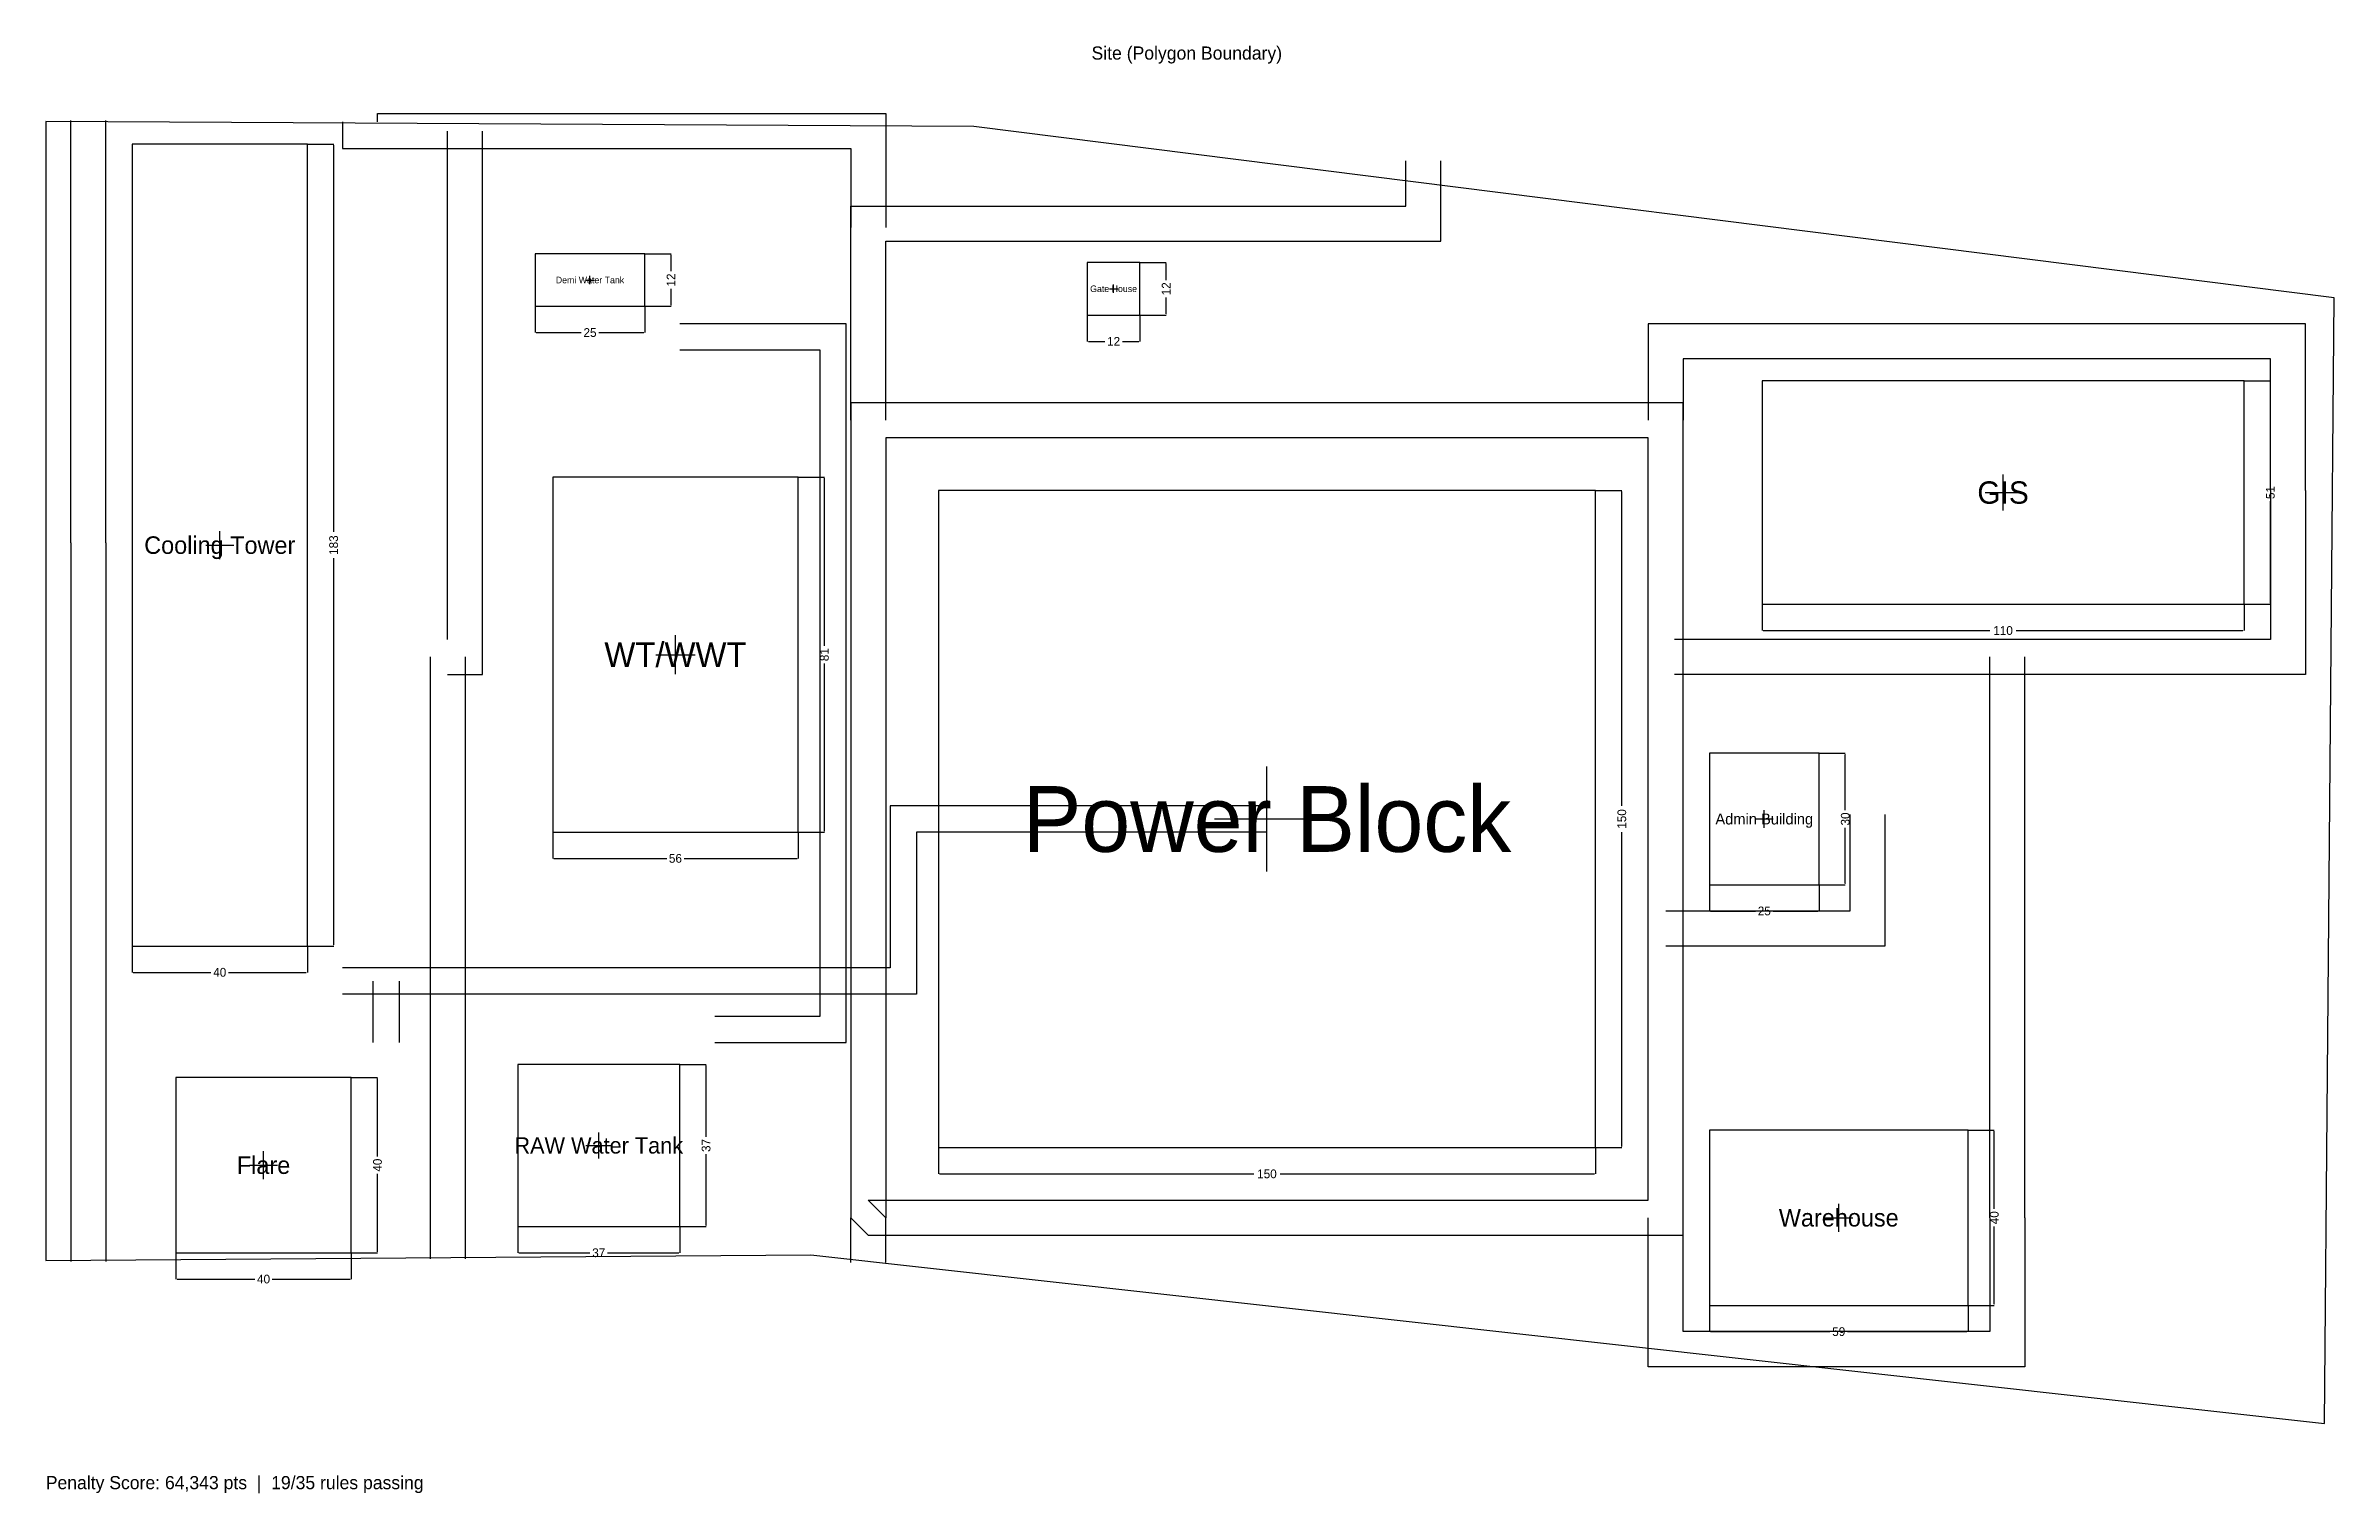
# Model space of a CAD drawing. Header units: metres. Extents: x 0 to 523, y -15 to 315.
import ezdxf
from ezdxf.enums import TextEntityAlignment as Align

# ---------------------------------------------------------------- set-up
doc = ezdxf.new("R2010")
doc.units = ezdxf.units.M
doc.linetypes.add('DASHED', pattern=[0.25, -0.25])
for name, color, linetype in [('ADMIN_BUILDING', 6, 'CONTINUOUS'), ('COOLING_TOWER', 3, 'CONTINUOUS'), ('DIMENSIONS', 8, 'CONTINUOUS'), ('FLARE', 30, 'CONTINUOUS'), ('GATE_HOUSE', 2, 'CONTINUOUS'), ('GIS', 5, 'CONTINUOUS'), ('LABELS', 7, 'CONTINUOUS'), ('PIPE_RACK', 8, 'DASHED'), ('POWER_BLOCK', 4, 'CONTINUOUS'), ('ROAD', 8, 'CONTINUOUS'), ('SITE_BOUNDARY', 7, 'CONTINUOUS'), ('WAREHOUSE', 6, 'CONTINUOUS'), ('WATER', 3, 'CONTINUOUS'), ('WT_WWT', 4, 'CONTINUOUS')]:
    doc.layers.add(name, color=color, linetype=linetype)
doc.dimstyles.get("Standard").update_dxf_attribs({"dimtxt": 2.5, "dimasz": 2.5, "dimexe": 1.25, "dimexo": 0.625, "dimtad": 1, "dimcen": 2.5, "dimazin": 3, "dimtfac": 1, "dimtmove": 0, "dimatfit": 3})

# ---------------------------------------------------------------- blocks, each defined once
blk = doc.blocks.new('_CLOSEDFILLED')
at = {"color": 0, "linetype": 'BYBLOCK'}
blk.add_solid([(-1, 0.2), (0, 0), (-1, -0.2)], dxfattribs=at)
blk = doc.blocks.new('*D1')
for p, q in [((238, 254), (238, 248)), ((250, 254), (250, 248)), ((238.25, 248), (242, 248)), ((246, 248), (249.75, 248))]:
    blk.add_line(p, q)
at = {"layer": 'Defpoints'}
for p in [(238, 254), (250, 254), (238, 248)]:
    blk.add_point(p, dxfattribs=at)
at = {"layer": 'DIMENSIONS', "xscale": 0.25, "yscale": 0.25, "rotation": 180}
blk.add_blockref('_CLOSEDFILLED', (238, 248), dxfattribs=at)
at = {"layer": 'DIMENSIONS', "xscale": 0.25, "yscale": 0.25}
blk.add_blockref('_CLOSEDFILLED', (250, 248), dxfattribs=at)
at = {"layer": 'DIMENSIONS', "insert": (244, 248), "char_height": 2, "attachment_point": 5}
blk.add_mtext('12', dxfattribs=at)
blk = doc.blocks.new('*D2')
for p, q in [((250, 266), (256, 266)), ((256, 262), (256, 265.75)), ((256, 254.25), (256, 258)), ((250, 254), (256, 254))]:
    blk.add_line(p, q)
at = {"layer": 'Defpoints'}
for p in [(250, 266), (250, 254), (256, 254)]:
    blk.add_point(p, dxfattribs=at)
at = {"layer": 'DIMENSIONS', "xscale": 0.25, "yscale": 0.25}
for p, rotation in [((256, 266), 90), ((256, 254), 270)]:
    blk.add_blockref('_CLOSEDFILLED', p, dxfattribs=dict(at, rotation=rotation))
at = {"layer": 'DIMENSIONS', "insert": (256, 260), "char_height": 2, "attachment_point": 5, "rotation": 90}
blk.add_mtext('12', dxfattribs=at)
blk = doc.blocks.new('*D3')
for p, q in [((392, 188), (392, 182)), ((502, 188), (502, 182)), ((392.25, 182), (444, 182)), ((450, 182), (501.75, 182))]:
    blk.add_line(p, q)
at = {"layer": 'Defpoints'}
for p in [(392, 188), (502, 188), (392, 182)]:
    blk.add_point(p, dxfattribs=at)
at = {"layer": 'DIMENSIONS', "xscale": 0.25, "yscale": 0.25, "rotation": 180}
blk.add_blockref('_CLOSEDFILLED', (392, 182), dxfattribs=at)
at = {"layer": 'DIMENSIONS', "xscale": 0.25, "yscale": 0.25}
blk.add_blockref('_CLOSEDFILLED', (502, 182), dxfattribs=at)
at = {"layer": 'DIMENSIONS', "insert": (447, 182), "char_height": 2, "attachment_point": 5}
blk.add_mtext('110', dxfattribs=at)
blk = doc.blocks.new('*D4')
for p, q in [((502, 239), (508, 239)), ((508, 215.5), (508, 238.75)), ((508, 188.25), (508, 211.5)), ((502, 188), (508, 188))]:
    blk.add_line(p, q)
at = {"layer": 'Defpoints'}
for p in [(502, 239), (502, 188), (508, 188)]:
    blk.add_point(p, dxfattribs=at)
at = {"layer": 'DIMENSIONS', "xscale": 0.25, "yscale": 0.25}
for p, rotation in [((508, 239), 90), ((508, 188), 270)]:
    blk.add_blockref('_CLOSEDFILLED', p, dxfattribs=dict(at, rotation=rotation))
at = {"layer": 'DIMENSIONS', "insert": (508, 213.5), "char_height": 2, "attachment_point": 5, "rotation": 90}
blk.add_mtext('51', dxfattribs=at)
blk = doc.blocks.new('*D5')
for p, q in [((108, 46), (108, 40)), ((145, 46), (145, 40)), ((108.25, 40), (124.5, 40)), ((128.5, 40), (144.75, 40))]:
    blk.add_line(p, q)
at = {"layer": 'Defpoints'}
for p in [(108, 46), (145, 46), (108, 40)]:
    blk.add_point(p, dxfattribs=at)
at = {"layer": 'DIMENSIONS', "xscale": 0.25, "yscale": 0.25, "rotation": 180}
blk.add_blockref('_CLOSEDFILLED', (108, 40), dxfattribs=at)
at = {"layer": 'DIMENSIONS', "xscale": 0.25, "yscale": 0.25}
blk.add_blockref('_CLOSEDFILLED', (145, 40), dxfattribs=at)
at = {"layer": 'DIMENSIONS', "insert": (126.5, 40), "char_height": 2, "attachment_point": 5}
blk.add_mtext('37', dxfattribs=at)
blk = doc.blocks.new('*D6')
for p, q in [((145, 83), (151, 83)), ((151, 66.5), (151, 82.75)), ((151, 46.25), (151, 62.5)), ((145, 46), (151, 46))]:
    blk.add_line(p, q)
at = {"layer": 'Defpoints'}
for p in [(145, 83), (145, 46), (151, 46)]:
    blk.add_point(p, dxfattribs=at)
at = {"layer": 'DIMENSIONS', "xscale": 0.25, "yscale": 0.25}
for p, rotation in [((151, 83), 90), ((151, 46), 270)]:
    blk.add_blockref('_CLOSEDFILLED', p, dxfattribs=dict(at, rotation=rotation))
at = {"layer": 'DIMENSIONS', "insert": (151, 64.5), "char_height": 2, "attachment_point": 5, "rotation": 90}
blk.add_mtext('37', dxfattribs=at)
blk = doc.blocks.new('*D7')
for p, q in [((204, 64), (204, 58)), ((354, 64), (354, 58)), ((204.25, 58), (276, 58)), ((282, 58), (353.75, 58))]:
    blk.add_line(p, q)
at = {"layer": 'Defpoints'}
for p in [(204, 64), (354, 64), (204, 58)]:
    blk.add_point(p, dxfattribs=at)
at = {"layer": 'DIMENSIONS', "xscale": 0.25, "yscale": 0.25, "rotation": 180}
blk.add_blockref('_CLOSEDFILLED', (204, 58), dxfattribs=at)
at = {"layer": 'DIMENSIONS', "xscale": 0.25, "yscale": 0.25}
blk.add_blockref('_CLOSEDFILLED', (354, 58), dxfattribs=at)
at = {"layer": 'DIMENSIONS', "insert": (279, 58), "char_height": 2, "attachment_point": 5}
blk.add_mtext('150', dxfattribs=at)
blk = doc.blocks.new('*D8')
for p, q in [((354, 214), (360, 214)), ((360, 142), (360, 213.75)), ((360, 64.25), (360, 136)), ((354, 64), (360, 64))]:
    blk.add_line(p, q)
at = {"layer": 'Defpoints'}
for p in [(354, 214), (354, 64), (360, 64)]:
    blk.add_point(p, dxfattribs=at)
at = {"layer": 'DIMENSIONS', "xscale": 0.25, "yscale": 0.25}
for p, rotation in [((360, 214), 90), ((360, 64), 270)]:
    blk.add_blockref('_CLOSEDFILLED', p, dxfattribs=dict(at, rotation=rotation))
at = {"layer": 'DIMENSIONS', "insert": (360, 139), "char_height": 2, "attachment_point": 5, "rotation": 90}
blk.add_mtext('150', dxfattribs=at)
blk = doc.blocks.new('*D9')
for p, q in [((30, 40), (30, 34)), ((70, 40), (70, 34)), ((30.25, 34), (48, 34)), ((52, 34), (69.75, 34))]:
    blk.add_line(p, q)
at = {"layer": 'Defpoints'}
for p in [(30, 40), (70, 40), (30, 34)]:
    blk.add_point(p, dxfattribs=at)
at = {"layer": 'DIMENSIONS', "xscale": 0.25, "yscale": 0.25, "rotation": 180}
blk.add_blockref('_CLOSEDFILLED', (30, 34), dxfattribs=at)
at = {"layer": 'DIMENSIONS', "xscale": 0.25, "yscale": 0.25}
blk.add_blockref('_CLOSEDFILLED', (70, 34), dxfattribs=at)
at = {"layer": 'DIMENSIONS', "insert": (50, 34), "char_height": 2, "attachment_point": 5}
blk.add_mtext('40', dxfattribs=at)
blk = doc.blocks.new('*D10')
for p, q in [((70, 80), (76, 80)), ((76, 62), (76, 79.75)), ((76, 40.25), (76, 58)), ((70, 40), (76, 40))]:
    blk.add_line(p, q)
at = {"layer": 'Defpoints'}
for p in [(70, 80), (70, 40), (76, 40)]:
    blk.add_point(p, dxfattribs=at)
at = {"layer": 'DIMENSIONS', "xscale": 0.25, "yscale": 0.25}
for p, rotation in [((76, 80), 90), ((76, 40), 270)]:
    blk.add_blockref('_CLOSEDFILLED', p, dxfattribs=dict(at, rotation=rotation))
at = {"layer": 'DIMENSIONS', "insert": (76, 60), "char_height": 2, "attachment_point": 5, "rotation": 90}
blk.add_mtext('40', dxfattribs=at)
blk = doc.blocks.new('*D11')
for p, q in [((20, 110), (20, 104)), ((60, 110), (60, 104)), ((20.25, 104), (38, 104)), ((42, 104), (59.75, 104))]:
    blk.add_line(p, q)
at = {"layer": 'Defpoints'}
for p in [(20, 110), (60, 110), (20, 104)]:
    blk.add_point(p, dxfattribs=at)
at = {"layer": 'DIMENSIONS', "xscale": 0.25, "yscale": 0.25, "rotation": 180}
blk.add_blockref('_CLOSEDFILLED', (20, 104), dxfattribs=at)
at = {"layer": 'DIMENSIONS', "xscale": 0.25, "yscale": 0.25}
blk.add_blockref('_CLOSEDFILLED', (60, 104), dxfattribs=at)
at = {"layer": 'DIMENSIONS', "insert": (40, 104), "char_height": 2, "attachment_point": 5}
blk.add_mtext('40', dxfattribs=at)
blk = doc.blocks.new('*D12')
for p, q in [((60, 293), (66, 293)), ((66, 204.5), (66, 292.75)), ((66, 110.25), (66, 198.5)), ((60, 110), (66, 110))]:
    blk.add_line(p, q)
at = {"layer": 'Defpoints'}
for p in [(60, 293), (60, 110), (66, 110)]:
    blk.add_point(p, dxfattribs=at)
at = {"layer": 'DIMENSIONS', "xscale": 0.25, "yscale": 0.25}
for p, rotation in [((66, 293), 90), ((66, 110), 270)]:
    blk.add_blockref('_CLOSEDFILLED', p, dxfattribs=dict(at, rotation=rotation))
at = {"layer": 'DIMENSIONS', "insert": (66, 201.5), "char_height": 2, "attachment_point": 5, "rotation": 90}
blk.add_mtext('183', dxfattribs=at)
blk = doc.blocks.new('*D13')
for p, q in [((116, 136), (116, 130)), ((172, 136), (172, 130)), ((116.25, 130), (142, 130)), ((146, 130), (171.75, 130))]:
    blk.add_line(p, q)
at = {"layer": 'Defpoints'}
for p in [(116, 136), (172, 136), (116, 130)]:
    blk.add_point(p, dxfattribs=at)
at = {"layer": 'DIMENSIONS', "xscale": 0.25, "yscale": 0.25, "rotation": 180}
blk.add_blockref('_CLOSEDFILLED', (116, 130), dxfattribs=at)
at = {"layer": 'DIMENSIONS', "xscale": 0.25, "yscale": 0.25}
blk.add_blockref('_CLOSEDFILLED', (172, 130), dxfattribs=at)
at = {"layer": 'DIMENSIONS', "insert": (144, 130), "char_height": 2, "attachment_point": 5}
blk.add_mtext('56', dxfattribs=at)
blk = doc.blocks.new('*D14')
for p, q in [((172, 217), (178, 217)), ((178, 178.5), (178, 216.75)), ((178, 136.25), (178, 174.5)), ((172, 136), (178, 136))]:
    blk.add_line(p, q)
at = {"layer": 'Defpoints'}
for p in [(172, 217), (172, 136), (178, 136)]:
    blk.add_point(p, dxfattribs=at)
at = {"layer": 'DIMENSIONS', "xscale": 0.25, "yscale": 0.25}
for p, rotation in [((178, 217), 90), ((178, 136), 270)]:
    blk.add_blockref('_CLOSEDFILLED', p, dxfattribs=dict(at, rotation=rotation))
at = {"layer": 'DIMENSIONS', "insert": (178, 176.5), "char_height": 2, "attachment_point": 5, "rotation": 90}
blk.add_mtext('81', dxfattribs=at)
blk = doc.blocks.new('*D15')
for p, q in [((380, 28), (380, 22)), ((439, 28), (439, 22)), ((380.25, 22), (407.5, 22)), ((411.5, 22), (438.75, 22))]:
    blk.add_line(p, q)
at = {"layer": 'Defpoints'}
for p in [(380, 28), (439, 28), (380, 22)]:
    blk.add_point(p, dxfattribs=at)
at = {"layer": 'DIMENSIONS', "xscale": 0.25, "yscale": 0.25, "rotation": 180}
blk.add_blockref('_CLOSEDFILLED', (380, 22), dxfattribs=at)
at = {"layer": 'DIMENSIONS', "xscale": 0.25, "yscale": 0.25}
blk.add_blockref('_CLOSEDFILLED', (439, 22), dxfattribs=at)
at = {"layer": 'DIMENSIONS', "insert": (409.5, 22), "char_height": 2, "attachment_point": 5}
blk.add_mtext('59', dxfattribs=at)
blk = doc.blocks.new('*D16')
for p, q in [((439, 68), (445, 68)), ((445, 50), (445, 67.75)), ((445, 28.25), (445, 46)), ((439, 28), (445, 28))]:
    blk.add_line(p, q)
at = {"layer": 'Defpoints'}
for p in [(439, 68), (439, 28), (445, 28)]:
    blk.add_point(p, dxfattribs=at)
at = {"layer": 'DIMENSIONS', "xscale": 0.25, "yscale": 0.25}
for p, rotation in [((445, 68), 90), ((445, 28), 270)]:
    blk.add_blockref('_CLOSEDFILLED', p, dxfattribs=dict(at, rotation=rotation))
at = {"layer": 'DIMENSIONS', "insert": (445, 48), "char_height": 2, "attachment_point": 5, "rotation": 90}
blk.add_mtext('40', dxfattribs=at)
blk = doc.blocks.new('*D17')
for p, q in [((380, 124), (380, 118)), ((405, 124), (405, 118)), ((380.25, 118), (390.5, 118)), ((394.5, 118), (404.75, 118))]:
    blk.add_line(p, q)
at = {"layer": 'Defpoints'}
for p in [(380, 124), (405, 124), (380, 118)]:
    blk.add_point(p, dxfattribs=at)
at = {"layer": 'DIMENSIONS', "xscale": 0.25, "yscale": 0.25, "rotation": 180}
blk.add_blockref('_CLOSEDFILLED', (380, 118), dxfattribs=at)
at = {"layer": 'DIMENSIONS', "xscale": 0.25, "yscale": 0.25}
blk.add_blockref('_CLOSEDFILLED', (405, 118), dxfattribs=at)
at = {"layer": 'DIMENSIONS', "insert": (392.5, 118), "char_height": 2, "attachment_point": 5}
blk.add_mtext('25', dxfattribs=at)
blk = doc.blocks.new('*D18')
for p, q in [((405, 154), (411, 154)), ((411, 141), (411, 153.75)), ((411, 124.25), (411, 137)), ((405, 124), (411, 124))]:
    blk.add_line(p, q)
at = {"layer": 'Defpoints'}
for p in [(405, 154), (405, 124), (411, 124)]:
    blk.add_point(p, dxfattribs=at)
at = {"layer": 'DIMENSIONS', "xscale": 0.25, "yscale": 0.25}
for p, rotation in [((411, 154), 90), ((411, 124), 270)]:
    blk.add_blockref('_CLOSEDFILLED', p, dxfattribs=dict(at, rotation=rotation))
at = {"layer": 'DIMENSIONS', "insert": (411, 139), "char_height": 2, "attachment_point": 5, "rotation": 90}
blk.add_mtext('30', dxfattribs=at)
blk = doc.blocks.new('*D19')
for p, q in [((112, 256), (112, 250)), ((137, 256), (137, 250)), ((112.25, 250), (122.5, 250)), ((126.5, 250), (136.75, 250))]:
    blk.add_line(p, q)
at = {"layer": 'Defpoints'}
for p in [(112, 256), (137, 256), (112, 250)]:
    blk.add_point(p, dxfattribs=at)
at = {"layer": 'DIMENSIONS', "xscale": 0.25, "yscale": 0.25, "rotation": 180}
blk.add_blockref('_CLOSEDFILLED', (112, 250), dxfattribs=at)
at = {"layer": 'DIMENSIONS', "xscale": 0.25, "yscale": 0.25}
blk.add_blockref('_CLOSEDFILLED', (137, 250), dxfattribs=at)
at = {"layer": 'DIMENSIONS', "insert": (124.5, 250), "char_height": 2, "attachment_point": 5}
blk.add_mtext('25', dxfattribs=at)
blk = doc.blocks.new('*D20')
for p, q in [((137, 268), (143, 268)), ((143, 264), (143, 267.75)), ((137, 256), (143, 256)), ((143, 256.25), (143, 260))]:
    blk.add_line(p, q)
at = {"layer": 'Defpoints'}
for p in [(137, 268), (137, 256), (143, 256)]:
    blk.add_point(p, dxfattribs=at)
at = {"layer": 'DIMENSIONS', "xscale": 0.25, "yscale": 0.25}
for p, rotation in [((143, 268), 90), ((143, 256), 270)]:
    blk.add_blockref('_CLOSEDFILLED', p, dxfattribs=dict(at, rotation=rotation))
at = {"layer": 'DIMENSIONS', "insert": (143, 262), "char_height": 2, "attachment_point": 5, "rotation": 90}
blk.add_mtext('12', dxfattribs=at)

msp = doc.modelspace()

# ---------------------------------------------------------------- linework, layer by layer
at = {"layer": 'ADMIN_BUILDING'}
for p, q in [((390.5, 139), (394.5, 139)), ((392.5, 137), (392.5, 141))]:
    msp.add_line(p, q, dxfattribs=at)
msp.add_lwpolyline([(380, 124), (405, 124), (405, 154), (380, 154)], close=True, dxfattribs=at)
at = {"layer": 'COOLING_TOWER'}
for p, q in [((40, 198.3), (40, 204.7)), ((36.8, 201.5), (43.2, 201.5))]:
    msp.add_line(p, q, dxfattribs=at)
msp.add_lwpolyline([(20, 110), (60, 110), (60, 293), (20, 293)], close=True, dxfattribs=at)
at = {"layer": 'FLARE'}
for p, q in [((50, 56.8), (50, 63.2)), ((46.8, 60), (53.2, 60))]:
    msp.add_line(p, q, dxfattribs=at)
msp.add_lwpolyline([(30, 40), (70, 40), (70, 80), (30, 80)], close=True, dxfattribs=at)
at = {"layer": 'GATE_HOUSE'}
for p, q in [((243.04, 260), (244.96, 260)), ((244, 259.04), (244, 260.96))]:
    msp.add_line(p, q, dxfattribs=at)
msp.add_lwpolyline([(238, 254), (250, 254), (250, 266), (238, 266)], close=True, dxfattribs=at)
at = {"layer": 'GIS'}
for p, q in [((447, 209.42), (447, 217.58)), ((442.92, 213.5), (451.08, 213.5))]:
    msp.add_line(p, q, dxfattribs=at)
msp.add_lwpolyline([(392, 188), (502, 188), (502, 239), (392, 239)], close=True, dxfattribs=at)
at = {"layer": 'PIPE_RACK'}
for points in [[(153, 88), (183, 88), (183, 225), (183, 252), (145, 252)], [(153, 94), (177, 94), (177, 225), (177, 246), (145, 246)], [(279, 142), (193, 142), (193, 105), (68, 105)], [(279, 136), (199, 136), (199, 99), (68, 99)], [(75, 88), (75, 102)], [(81, 88), (81, 102)]]:
    msp.add_lwpolyline(points, dxfattribs=at)
at = {"layer": 'POWER_BLOCK'}
for p, q in [((279, 127), (279, 151)), ((267, 139), (291, 139))]:
    msp.add_line(p, q, dxfattribs=at)
msp.add_lwpolyline([(204, 64), (354, 64), (354, 214), (204, 214)], close=True, dxfattribs=at)
at = {"layer": 'ROAD'}
for points in [[(6, 202), (6, 298.406)], [(14, 202), (14, 298.406)], [(68, 298.086), (68, 292), (184, 292), (184, 274)], [(76, 298.086), (76, 300), (192, 300), (192, 274)], [(92, 180), (92, 180), (92, 296)], [(92, 172), (100, 172), (100, 296)], [(230, 278.854), (244.585, 278.854), (258, 278.854), (310.687, 278.854), (310.687, 289.171)], [(230, 270.854), (244.585, 270.854), (258, 270.854), (318.687, 270.854), (318.687, 289.171)], [(184, 230), (184, 278.854), (230, 278.854)], [(192, 230), (192, 270.854), (230, 270.854)], [(516, 214), (516, 252), (366, 252), (366, 230)], [(508, 214), (508, 244), (374, 244), (374, 230)], [(516, 214), (516, 172), (372, 172)], [(508, 214), (508, 180), (372, 180)], [(6, 202), (6, 38)], [(14, 202), (14, 38)], [(88, 176), (88, 38.614)], [(96, 176), (96, 38.614)], [(444, 48), (444, 176)], [(452, 48), (452, 176)], [(420, 140), (420, 110), (370, 110)], [(412, 140), (412, 118), (370, 118)], [(184, 37.779), (184, 48)], [(192, 37.779), (192, 48)], [(452, 48), (452, 14), (366, 14), (366, 48)], [(444, 48), (444, 22), (374, 22), (374, 48)]]:
    msp.add_lwpolyline(points, dxfattribs=at)
for points in [[(188, 44), (374, 44), (374, 234), (184, 234), (184, 48)], [(188, 52), (366, 52), (366, 226), (192, 226), (192, 48)]]:
    msp.add_lwpolyline(points, close=True, dxfattribs=at)
at = {"layer": 'SITE_BOUNDARY'}
msp.add_lwpolyline([(174.889, 39.542), (520.394, 1.053), (522.581, 257.928), (212.073, 297.065), (0.292, 298.156), (0.292, 38.22)], close=True, dxfattribs=at)
at = {"layer": 'WAREHOUSE'}
for p, q in [((406.3, 48), (412.7, 48)), ((409.5, 44.8), (409.5, 51.2))]:
    msp.add_line(p, q, dxfattribs=at)
msp.add_lwpolyline([(380, 28), (439, 28), (439, 68), (380, 68)], close=True, dxfattribs=at)
at = {"layer": 'WATER'}
for p, q in [((123.54, 262), (125.46, 262)), ((124.5, 261.04), (124.5, 262.96)), ((123.54, 64.5), (129.46, 64.5)), ((126.5, 61.54), (126.5, 67.46))]:
    msp.add_line(p, q, dxfattribs=at)
for points in [[(112, 256), (137, 256), (137, 268), (112, 268)], [(108, 46), (145, 46), (145, 83), (108, 83)]]:
    msp.add_lwpolyline(points, close=True, dxfattribs=at)
at = {"layer": 'WT_WWT'}
for p, q in [((144, 172.02), (144, 180.98)), ((139.52, 176.5), (148.48, 176.5))]:
    msp.add_line(p, q, dxfattribs=at)
msp.add_lwpolyline([(116, 136), (172, 136), (172, 217), (116, 217)], close=True, dxfattribs=at)

# ---------------------------------------------------------------- texts
at = {"layer": 'LABELS'}
for s, height, p in [('Site (Polygon Boundary)', 3, (260.708, 313.8)), ('Demi Water Tank', 1.5, (124.5, 262)), ('Gate House', 1.5, (244, 260)), ('GIS', 5.1, (447, 213.5)), ('Cooling Tower', 4, (40, 201.5)), ('WT/WWT', 5.6, (144, 176.5)), ('Power Block', 15, (279, 139)), ('Admin Building', 2.5, (392.5, 139)), ('RAW Water Tank', 3.7, (126.5, 64.5)), ('Flare', 4, (50, 60)), ('Warehouse', 4, (409.5, 48))]:
    msp.add_text(s, height=height, dxfattribs=at).set_placement(p, align=Align.MIDDLE_CENTER)
msp.add_text('Penalty Score: 64,343 pts  |  19/35 rules passing', height=3, dxfattribs=at).set_placement((0.292, -13.947))

# ---------------------------------------------------------------- dimensions: what is measured, and where the dimension line sits
at = {"layer": 'DIMENSIONS'}
for base, p1, p2, picture, middle in [((66, 110), (60, 110), (60, 293), '*D12', (66, 201.5)), ((143, 256), (137, 256), (137, 268), '*D20', (143, 262)), ((256, 254), (250, 254), (250, 266), '*D2', (256, 260)), ((508, 188), (502, 188), (502, 239), '*D4', (508, 213.5)), ((178, 136), (172, 136), (172, 217), '*D14', (178, 176.5)), ((360, 64), (354, 64), (354, 214), '*D8', (360, 139)), ((411, 124), (405, 124), (405, 154), '*D18', (411, 139)), ((76, 40), (70, 40), (70, 80), '*D10', (76, 60)), ((151, 46), (145, 46), (145, 83), '*D6', (151, 64.5)), ((445, 28), (439, 28), (439, 68), '*D16', (445, 48))]:
    dim = msp.add_linear_dim(base=base, p1=p1, p2=p2, angle=90, dimstyle='Standard', override={"dimtxt": 2}, dxfattribs=at)
    dim.commit()
    dim.dimension.update_dxf_attribs({"geometry": picture, "text_midpoint": middle})
for base, p1, p2, picture, middle in [((112, 250), (112, 256), (137, 256), '*D19', (124.5, 250)), ((238, 248), (238, 254), (250, 254), '*D1', (244, 248)), ((392, 182), (392, 188), (502, 188), '*D3', (447, 182)), ((116, 130), (116, 136), (172, 136), '*D13', (144, 130)), ((380, 118), (380, 124), (405, 124), '*D17', (392.5, 118)), ((20, 104), (20, 110), (60, 110), '*D11', (40, 104)), ((204, 58), (204, 64), (354, 64), '*D7', (279, 58)), ((108, 40), (108, 46), (145, 46), '*D5', (126.5, 40)), ((30, 34), (30, 40), (70, 40), '*D9', (50, 34)), ((380, 22), (380, 28), (439, 28), '*D15', (409.5, 22))]:
    dim = msp.add_linear_dim(base=base, p1=p1, p2=p2, dimstyle='Standard', override={"dimtxt": 2}, dxfattribs=at)
    dim.commit()
    dim.dimension.update_dxf_attribs({"geometry": picture, "text_midpoint": middle})

doc.saveas('drawing.dxf')
